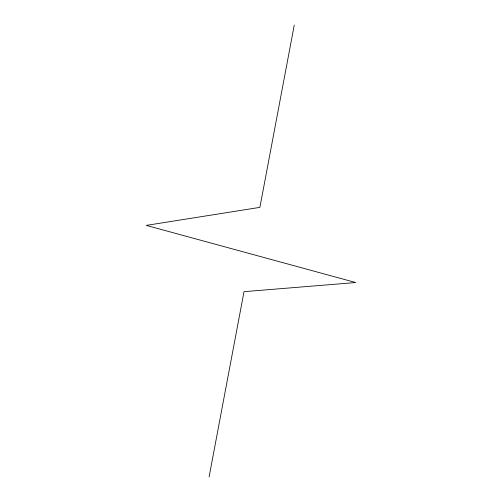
<?xml version="1.0" encoding="UTF-8"?>
<svg xmlns="http://www.w3.org/2000/svg" width="502" height="502" viewBox="0 0 502 502"><rect width="100%" height="100%" fill="white"/><g stroke="black" fill="none" stroke-linecap="round" stroke-linejoin="round"><path stroke-width="0.75" d="M209.096 476.9L244.01 291.675L355.717 282.538L146.283 225.392L259.898 207.37L294.254 25.1"/></g></svg>
